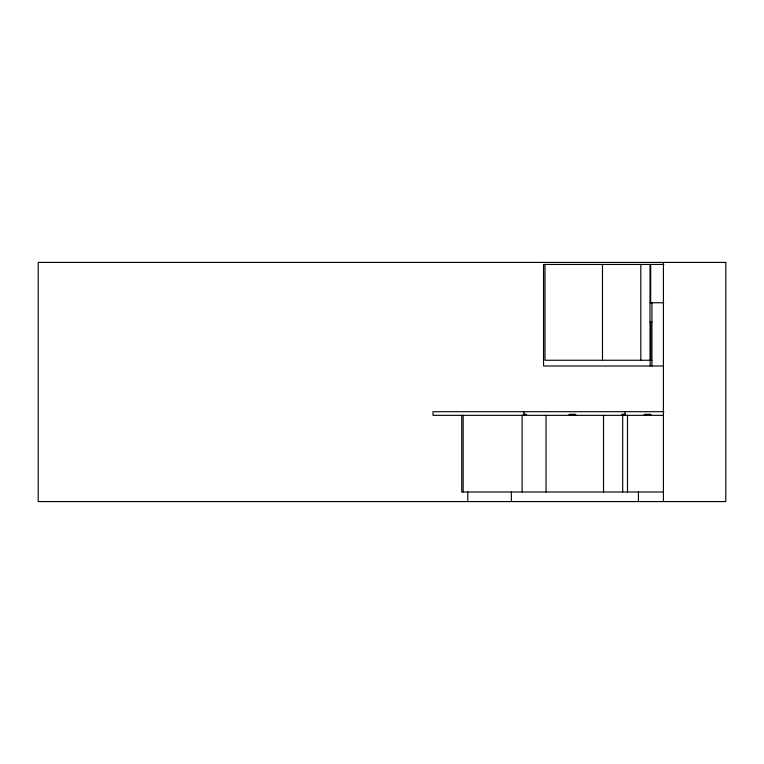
<?xml version="1.0" encoding="UTF-8"?>
<svg xmlns="http://www.w3.org/2000/svg" width="764" height="764" viewBox="0 0 764 764"><rect width="100%" height="100%" fill="white"/><g stroke="black" fill="none" stroke-linecap="round" stroke-linejoin="round"><path stroke-width="1.15" d="M663.811 264.439L543.557 264.439L543.557 366.004L663.429 366.004M650.011 302.764L663.744 302.764M650.011 321.921L651.931 321.921M651.931 360.255L544.999 360.255L544.999 264.439M663.878 411.7L432.987 411.7L432.987 415.339L663.429 415.339M523.235 414.384L526.348 414.384L526.348 415.339M625.592 414.384L622.02 414.384L622.02 415.339M663.429 491.997L461.733 491.997L461.733 415.339M663.429 262.424L663.429 501.576M651.931 302.764L651.931 366.004M650.899 415.339L650.899 414.384L644.291 414.384L644.291 415.339M650.68 264.439L650.68 302.764M650.68 321.921L650.68 360.255M650.307 414.384L650.307 415.339M650.202 360.255L650.202 366.004M650.011 264.439L650.011 360.255M648.97 414.384L648.97 415.339M648.388 414.384L648.388 415.339M647.309 414.384L647.309 415.339M647.032 414.384L647.032 415.339M646.306 414.384L646.306 415.339M645.456 414.384L645.456 415.339M640.815 264.439L640.815 360.255M638.418 491.997L638.418 501.576M627.492 415.339L627.492 491.997M625.095 411.7L625.095 415.339M624.389 414.384L624.389 415.339M623.539 414.384L623.539 415.339M622.908 414.384L622.908 415.339M622.708 415.339L622.708 491.997M622.345 414.384L622.374 415.339M603.541 415.339L603.541 491.997M602.49 264.439L602.49 360.255M575.703 415.339L575.703 414.384L569.094 414.384L569.094 415.339M575.111 414.384L575.111 415.339M573.191 414.384L573.191 415.339M572.112 414.384L572.112 415.339M571.1 414.384L571.1 415.339M570.25 414.384L570.25 415.339M546.05 415.339L546.05 491.997M525.747 414.384L525.747 415.339M524.018 411.7L524.018 415.339M523.827 414.384L523.827 415.339M522.099 415.339L522.099 491.997M511.364 491.997L511.364 501.576M467.769 491.997L467.769 501.576M463.175 415.339L463.175 491.997M725.8 262.424L38.2 262.424L38.2 501.576L725.8 501.576L725.8 262.424"/></g></svg>
